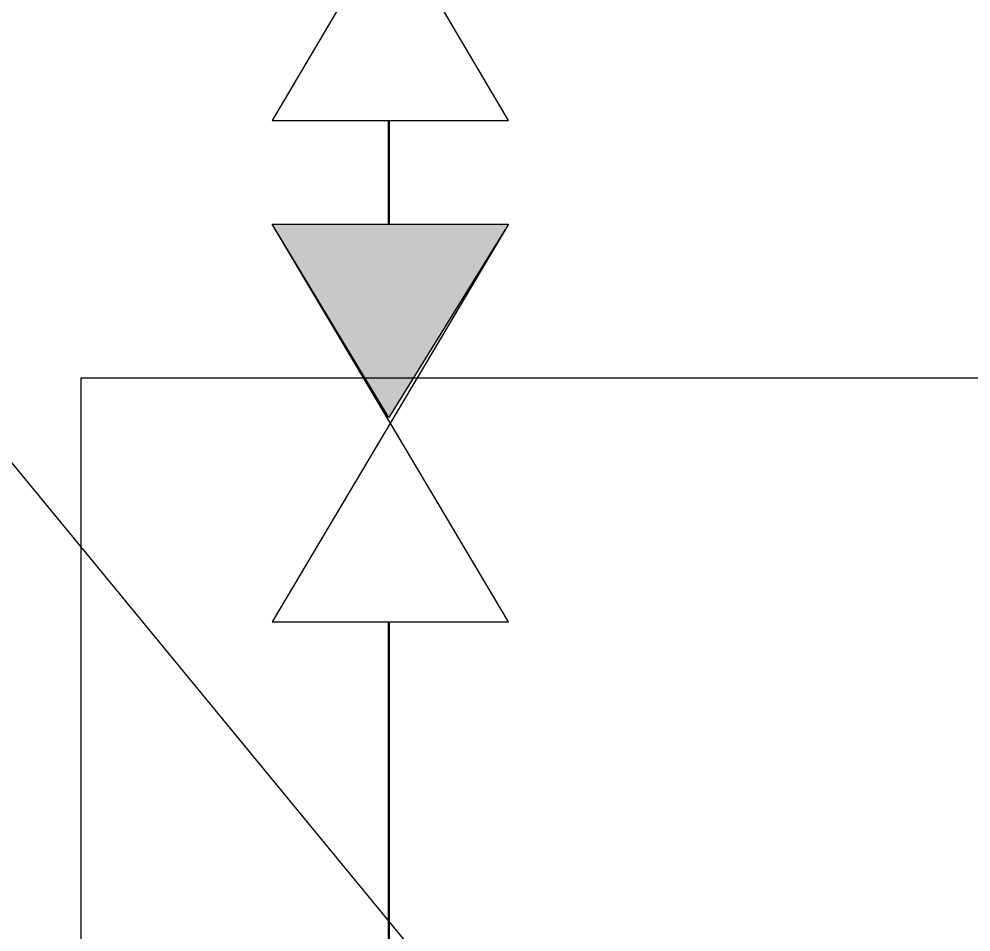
# Model space of a CAD drawing. Header units: millimetres. Extents: x -10178924 to 11692288, y -947381 to 58396.
# Drawn here: x -161618.1 to -161121.9, y -102759.5 to -102283.3 of the extents above; entities that cross this region are included whole.
import ezdxf
from ezdxf import colors
from ezdxf.entities.mleader import LeaderData, LeaderLine
from ezdxf.math import Vec2, Vec3

# ---------------------------------------------------------------- set-up
doc = ezdxf.new("R2010")
doc.units = ezdxf.units.MM
doc.layers.add('_надписи канализация', color=7, linetype='Continuous')
doc.layers.add('PDF _0', color=7, linetype='Continuous', lineweight=9)
doc.layers.add('К1н', color=42, linetype='Continuous', lineweight=30)
doc.styles.add('ISOCPEUR', font='isocpeui.ttf', dxfattribs={"width": 0.9})

# ---------------------------------------------------------------- blocks, each defined once
blk = doc.blocks.new('_None')

msp = doc.modelspace()

# ---------------------------------------------------------------- linework, layer by layer
at = {"layer": 'PDF _0', "lineweight": 0}
for points in [[(-161363.01, -102336.31), (-161486.11, -102127.47), (-161363.01, -102127.47), (-161486.11, -102336.31)], [(-161486.11, -102390.25), (-161363.01, -102390.25), (-161425.25, -102491.21)], [(-161363.01, -102597.71), (-161486.11, -102390.25), (-161363.01, -102390.25), (-161486.11, -102597.71)], [(-161585.69, -102470.47), (-160736.49, -102470.47), (-160736.49, -103253.28), (-161585.69, -103253.28)]]:
    msp.add_lwpolyline(points, close=True, dxfattribs=at)
at = {"layer": 'PDF _0', "transparency": 33554559}
msp.add_solid([(-161486.11, -102390.25), (-161363.01, -102390.25), (-161425.25, -102491.21)], dxfattribs=at)
at = {"layer": 'К1н'}
for points in [[(-161425.25, -102390.25), (-161425.25, -102336.31)], [(-161425.25, -102810.7), (-161425.25, -102597.71)]]:
    msp.add_lwpolyline(points, dxfattribs=at)

# ---------------------------------------------------------------- leaders
at = {"layer": '_надписи канализация', "lineweight": -2}
ml = msp.add_multileader_mtext('Standard', dxfattribs=at)
ml.set_content('\\A1;Приямок{\\Fisocp3|c204; }800{\\fArial|b0|i0|c204|p34;х}800х800(h)\\P{\\fArial|b0|i0|c204|p34;с\\Fisocp3|c204; }насосом дренажным {\\A0;\\H0.91667x;ГНОМ 10-10Г\\A1;\\H1.09091x; \\PN=1,1 кВт \\P (1 раб)\\Fisocp3|c204; \\fISOCPEUR|b0|i0|c204|p34;(закрыть рифленым железом)}', color=256, style='ISOCPEUR')
ml.set_leader_properties(lineweight=13)
ml.set_arrow_properties(name='NONE')
ml.build(insert=Vec2(0, 0))
ml.multileader.update_dxf_attribs({"text_left_attachment_type": 6, "text_right_attachment_type": 6, "dogleg_length": 100, "arrow_head_size": 300, "scale": 100})
ctx = ml.context
ctx.base_point, ctx.scale, ctx.char_height, ctx.arrow_head_size, ctx.landing_gap_size, ctx.plane_origin = Vec3(-167644.43, -101824.5), 100, 250, 300, 0.09, Vec3(-168575.13, -100888.68)
ctx.left_attachment, ctx.right_attachment, ctx.text_align_type = 6, 6, 1
notes = []
notes.append((ctx, [(1, (1, 1, 0), (-162189.57, -101824.5), (-1, 0), 100, [(1, [(-161356.73, -102837.1)], 0, [])])]))
ctx.mtext.insert, ctx.mtext.width, ctx.mtext.alignment, ctx.mtext.flow_direction = Vec3(-165214.67, -101499.5), 5926.3258, 2, 5
for ctx, leaders in notes:
    for number, flags, end, landing, length, lines in leaders:
        leader = LeaderData()
        leader.index, (leader.has_last_leader_line, leader.has_dogleg_vector, leader.attachment_direction) = number, flags
        leader.last_leader_point, leader.dogleg_vector, leader.dogleg_length = Vec3(end), Vec3(landing), length
        for number, points, colour, breaks in lines:
            line = LeaderLine()
            line.index, line.vertices, line.color, line.breaks = number, Vec3.list(points), colors.encode_raw_color(colour), breaks
            leader.lines.append(line)
        ctx.leaders.append(leader)

doc.saveas('drawing.dxf')
